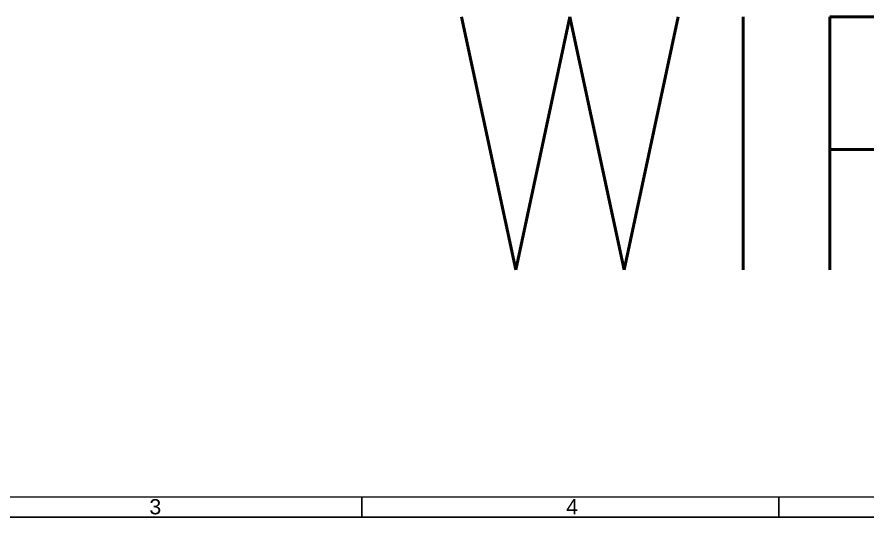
# Model space of a CAD drawing. Header units: inches. Extents: x 8618018 to 8935006, y 2431589 to 2567223.
# Drawn here: x 8661948 to 8702295, y 2543488 to 2567223 of the extents above; entities that cross this region are included whole.
import ezdxf
from ezdxf.enums import TextEntityAlignment as Align

# ---------------------------------------------------------------- set-up
doc = ezdxf.new("R2010")
doc.units = ezdxf.units.IN
doc.header["$MEASUREMENT"] = 0
for name, color, linetype in [('AC Text', 7, 'Continuous'), ('BOM', 252, 'Continuous'), ('DRG', 252, 'Continuous')]:
    doc.layers.add(name, color=color, linetype=linetype)
doc.layers.add('DIM', color=252, linetype='Continuous', lineweight=13)
doc.layers.add('ICT', color=6, linetype='Continuous', lineweight=13)
doc.styles.add('Roman', font='romans')
doc.styles.add('ROMANS', font='ROMANS.shx', dxfattribs={"width": 0.8})
doc.styles.get("Standard").update_dxf_attribs({"font": 'arial.ttf'})

# ---------------------------------------------------------------- blocks, each defined once
blk = doc.blocks.new('A1')
at = {"layer": 'BOM', "color": 7}
blk.add_line((5.01, 588.92), (836, 588.92), dxfattribs=at)
at = {"layer": 'DIM', "color": 7}
blk.add_line((0, 594), (841, 594), dxfattribs=at)
at = {"layer": 'DRG', "color": 7}
for p, q in [((317.38, 588.97), (317.38, 593.98)), ((421.5, 588.97), (421.5, 593.98))]:
    blk.add_line(p, q, dxfattribs=at)
at = {"color": 7, "style": 'ROMANS'}
for p in [(574.46, 35.06), (574.46, 25.99)]:
    blk.add_attdef('-', text='', height=3.2, dxfattribs=at).set_placement(p, align=Align.CENTER)
blk.add_attdef('REVNO.', (623.63, 25.56), '', height=3.2, dxfattribs=at)
at = {"layer": 'AC Text', "color": 7, "style": 'ROMANS'}
for tag, p in [('DRAWN____BY', (536.24, 17.62)), ('CHECKED_____BY', (574.6, 17.8)), ('APPROVED_____BY', (613.13, 17.62))]:
    blk.add_attdef(tag, p, '', height=2, dxfattribs=at)
at = {"layer": 'DRG', "color": 7}
for s, p in [('3', (264.29, 589.59)), ('4', (368.41, 589.59))]:
    blk.add_text(s, height=3.8, dxfattribs=at).set_placement(p)

msp = doc.modelspace()

# ---------------------------------------------------------------- block references
at = {"color": 2, "xscale": 190, "yscale": 190, "zscale": 190}
msp.add_blockref('A1', (8618018, 2431592.8), dxfattribs=at)

# ---------------------------------------------------------------- texts
at = {"layer": 'ICT', "color": 2, "insert": (8682024, 2567223), "char_height": 12000, "attachment_point": 1, "style": 'Roman'}
msp.add_mtext_dynamic_manual_height_columns('WIP', width=190549800, gutter_width=60000, heights=[0], dxfattribs=at)

doc.saveas('drawing.dxf')
